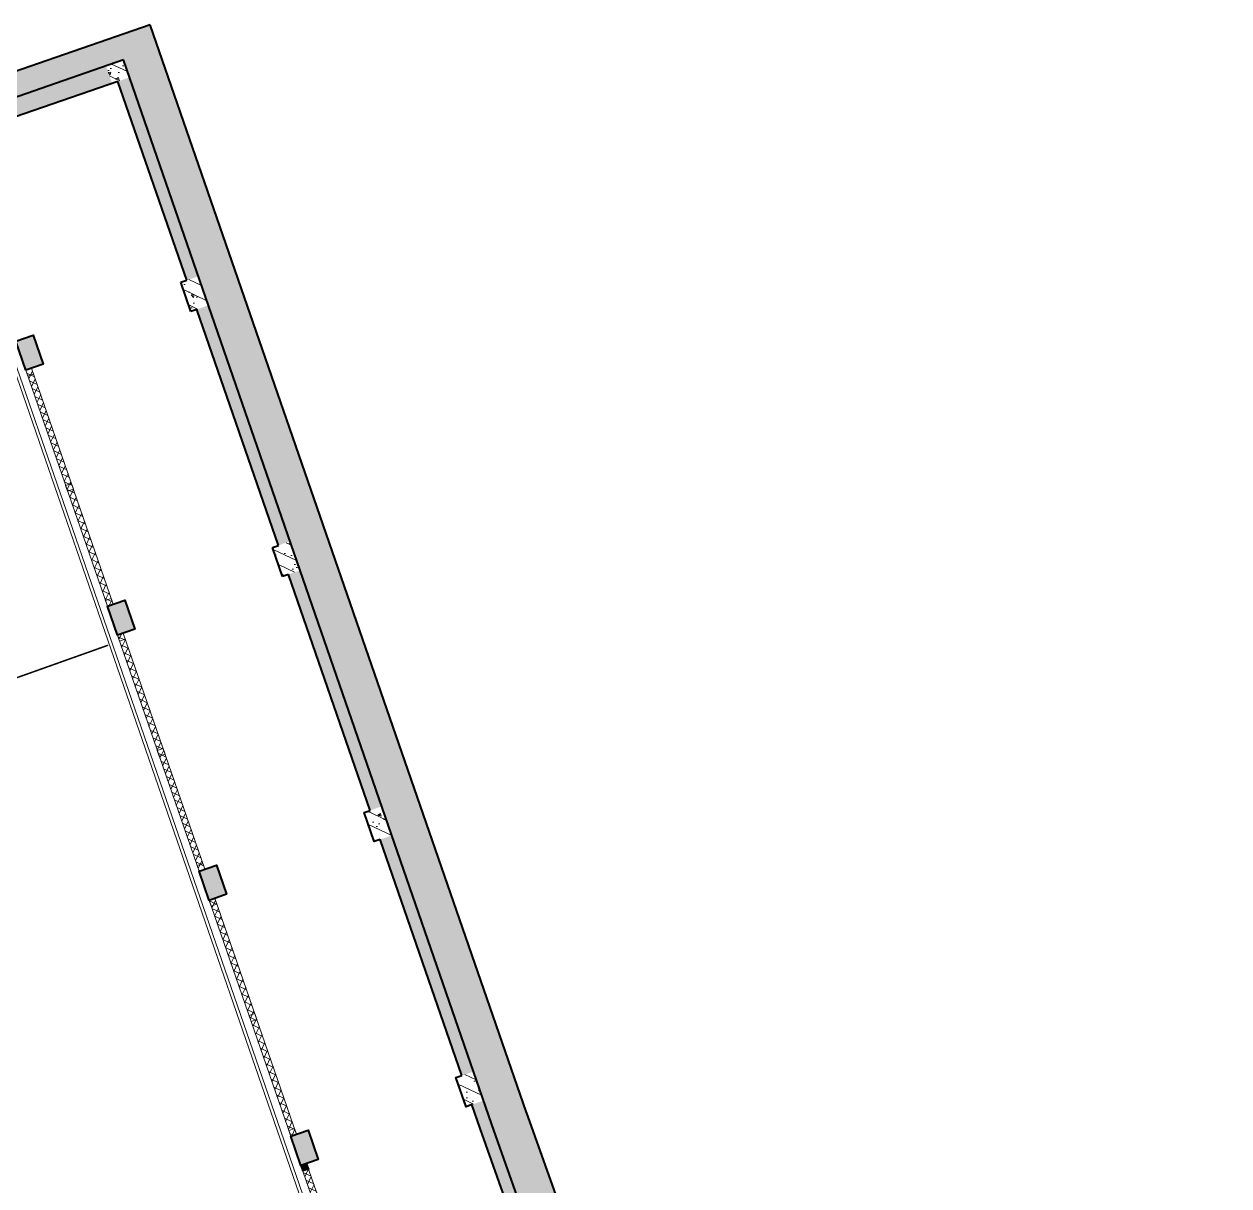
# Model space of a CAD drawing. Header units: millimetres. Extents: x 395197 to 699875, y 745 to 708816.
# Drawn here: x 474114 to 513286, y 365919 to 403701 of the extents above; entities that cross this region are included whole.
import ezdxf

# ---------------------------------------------------------------- set-up
doc = ezdxf.new("R2010")
doc.units = ezdxf.units.MM
doc.linetypes.add('DASH', pattern=[0.35, 0.25, -0.1])
doc.linetypes.add('DIVIDE', pattern=[31.75, 12.7, -6.35, 0, -6.35, 0, -6.35])
for name, color, linetype, lineweight in [('COLUMN', 9, 'Continuous', 13), ('WALL', 6, 'Continuous', 20), ('地墙', 4, 'Continuous', 40), ('填充', 252, 'Continuous', 9), ('柱子装修层', 9, 'Continuous', 9)]:
    doc.layers.add(name, color=color, linetype=linetype, lineweight=lineweight)
doc.layers.add('挡烟', color=5, linetype='DIVIDE')
doc.layers.add('柱', color=9, linetype='Continuous')
pattern_1 = [(154.58904, (500123.8, 335762.74), (-160.9155, -338.72), []), (159.589, (500123.8, 335762.7), (-272.035, 1045.178), [112.5, -1237.5]), (104.589, (500123.8, 335762.7), (-993.206, -574.364), [90, -990]), (210.0404, (500101.1, 335849.8), (-1265.24, 470.815), [95.61, -1051.713]), (155.7732, (499841.2, 335662.2), (-302.815, 1591.447), [168.75, -1856.25]), (206.2246, (499816, 335794.8), (-1846.655, 830.958), [143.415, -1577.57]), (100.7732, (499841.2, 335662.2), (-1846.655, 830.957), [135, -1485]), (130.589, (499861.5, 335828.6), (268.785, 1046.018), [112.5, -1237.5]), (75.589, (499861.5, 335828.6), (-1147.134, -20.834), [90, -990]), (181.0404, (499883.9, 335915.8), (-878.348, 1025.185), [95.61, -1051.713]), (147.08904, (500123.8, 335762.74), (-476.555, -150.2306), [0, -978, 0, -1005, 0, -993.75]), (117.08904, (500123.8, 335762.74), (-689.6752, 173.4128), [0, -573, 0, -955.5, 0, -378.75]), (77.08904, (500235.94, 335447.6), (-236.589, 765.7315), [0, -375, 0, -1170, 0, -1552.5]), (67.089, (500286.2, 335306.3), (-434.755, 773.805), [0, -487.5, 0, -777, 0, -1102.5])]
pattern_2 = [(154.58894, (132241, 225374.76), (-81.74536, -172.0696), []), (244.58894, (132241, 225374.76), (172.0696, -81.74536), [])]

# ---------------------------------------------------------------- blocks, each defined once
blk = doc.blocks.new('_FZHK')
blk.add_lwpolyline([(-0.5, -0.5), (0.5, -0.5), (0.5, 0.5), (-0.5, 0.5)], close=True)

msp = doc.modelspace()

# ---------------------------------------------------------------- hatches: boundary and pattern name
at = {"layer": '填充'}
h = msp.add_hatch(dxfattribs=at)
h.set_pattern_fill('钢筋混凝土', color=252, scale=150, angle=109.699, style=0)
h.set_pattern_definition([(154.58894, (692789.2, 369692.2), (-160.9161, -338.71967), []), (159.58894, (692789.2, 369692.2), (-272.033, 1045.1785), [112.5, -1237.5]), (104.58894, (692789.2, 369692.2), (-993.2067, -574.362), [90, -990]), (210.04034, (692766.5, 369779.3), (-1265.2394, 470.8176), [95.6103, -1051.713]), (155.77314, (692506.6, 369591.6), (-302.8116, 1591.4475), [168.75, -1856.25]), (206.2245, (692481.3, 369724.2), (-1846.653, 830.962), [143.415, -1577.57]), (100.7731, (692506.6, 369591.6), (-1846.654, 830.96), [135, -1485]), (130.58894, (692526.9, 369758.1), (268.787, 1046.018), [112.5, -1237.5]), (75.58894, (692526.9, 369758.1), (-1147.1343, -20.832), [90, -990]), (181.04034, (692549.3, 369845.3), (-878.3464, 1025.1866), [95.6103, -1051.713]), (147.08894, (692789.2, 369692.2), (-476.5553, -150.2297), [0, -978, 0, -1005, 0, -993.75]), (117.08894, (692789.2, 369692.2), (-689.6749, 173.4141), [0, -573, 0, -955.5, 0, -378.75]), (77.08894, (692901.36, 369377.07), (-236.5875, 765.7319), [0, -375, 0, -1170, 0, -1552.5]), (67.08894, (692951.65, 369235.75), (-434.7536, 773.8057), [0, -487.5, 0, -777, 0, -1102.5])])
h.paths.add_polyline_path([(491387, 360909), (491764, 361043), (489319, 367916), (489050, 368691), (488672, 368561), (488941, 367783)])
h.paths.add_polyline_path([(488345, 369506), (488723, 369636), (486068, 377315), (485690, 377184)])
h.paths.add_polyline_path([(483086, 385934), (482708, 385804), (485363, 378129), (485741, 378260)])
h.paths.add_polyline_path([(480105, 394554), (479727, 394423), (482382, 386749), (482760, 386880)])
h.paths.add_polyline_path([(477542, 401966), (477164, 401836), (479400, 395368), (479778, 395499)])
h.paths.add_polyline_path([(476975, 401770), (476778, 402337), (471959, 400670), (472155, 400103)])
h.paths.add_polyline_path([(471586, 399913), (472116, 400215), (470309, 405441), (469742, 405245)])
h = msp.add_hatch(dxfattribs=at)
h.set_pattern_fill('钢筋混凝土', color=252, scale=150, angle=109.699, style=0)
h.set_pattern_definition(pattern_1)
h.paths.add_polyline_path([(490451, 368313), (478218, 403682), (471697, 401426), (471826, 401054), (471826, 401054), (471959, 400670), (477345, 402533), (477542, 401966), (488723, 369636), (488723, 369636), (489050, 368691), (489319, 367916), (491764, 361043), (491764, 361043), (492099, 360101), (494822, 352451), (494822, 352451), (495157, 351509), (500521, 336435), (500521, 336435), (500857, 335493), (503371, 328427), (503371, 328427), (503707, 327485), (506221, 320419), (506221, 320419), (506556, 319477), (506556, 319477), (511887, 304497), (511322, 304296), (499734, 300172), (499734, 300172), (499168, 299971), (493186, 297842), (493454, 297088), (513286, 304146)])
h = msp.add_hatch(dxfattribs=at)
h.set_pattern_fill('钢筋混凝土', color=252, scale=150, angle=109.699, style=0)
h.set_pattern_definition(pattern_1)
h.paths.add_polyline_path([(476975, 401770), (476778, 402337), (477345, 402533), (477542, 401966)])
h = msp.add_hatch(dxfattribs=at)
h.set_pattern_fill('钢筋混凝土', color=252, scale=150, angle=109.699, style=0)
h.set_pattern_definition(pattern_1)
h.paths.add_polyline_path([(479538, 394358), (479211, 395303), (479778, 395499), (480105, 394554)])
for points in [[(474409, 393585), (473842, 393389), (474169, 392444), (474736, 392640)], [(477390, 384966), (476823, 384770), (477150, 383825), (477717, 384021)], [(480371, 376346), (479804, 376150), (480131, 375205), (480698, 375401)], [(483352, 367727), (482785, 367531), (483112, 366586), (483679, 366782)], [(483352, 367727), (482785, 367531), (483112, 366586), (483679, 366782)]]:
    msp.add_hatch(color=252, dxfattribs=at).paths.add_polyline_path(points)
at = {"layer": '填充', "extrusion": (9.535e-06, -2.67938e-05, 1)}
h = msp.add_hatch(dxfattribs=at)
h.set_pattern_fill('ANSI37', color=252, scale=120, angle=109.699, style=0)
h.set_pattern_definition(pattern_2)
h.paths.add_polyline_path([(476823, 384770), (477012, 384835), (474358, 392509), (474169, 392444)])
h.paths.add_polyline_path([(479804, 376150), (479993, 376216), (477339, 383890), (477150, 383825)])
at = {"layer": '填充'}
h = msp.add_hatch(dxfattribs=at)
h.set_pattern_fill('钢筋混凝土', color=252, scale=150, angle=109.699, style=0)
h.set_pattern_definition(pattern_1)
h.paths.add_polyline_path([(482519, 385738), (482192, 386683), (482760, 386880), (483086, 385934)])
h = msp.add_hatch(dxfattribs=at)
h.set_pattern_fill('钢筋混凝土', color=252, scale=150, angle=109.699, style=0)
h.set_pattern_definition(pattern_1)
h.paths.add_polyline_path([(485500, 377119), (485173, 378064), (485740, 378260), (486067, 377315)])
at = {"layer": '填充', "extrusion": (9.535e-06, -2.67938e-05, 1)}
h = msp.add_hatch(dxfattribs=at)
h.set_pattern_fill('ANSI37', color=252, scale=120, angle=109.699, style=0)
h.set_pattern_definition(pattern_2)
h.paths.add_polyline_path([(480320, 375271), (480131, 375205), (482785, 367531), (482974, 367596)])
at = {"layer": '填充'}
h = msp.add_hatch(dxfattribs=at)
h.set_pattern_fill('钢筋混凝土', color=252, scale=150, angle=109.699, style=0)
h.set_pattern_definition(pattern_1)
h.paths.add_polyline_path([(488483, 368495), (488156, 369440), (488723, 369636), (489050, 368691)])
at = {"layer": '填充', "extrusion": (9.535e-06, -2.67938e-05, 1)}
h = msp.add_hatch(dxfattribs=at)
h.set_pattern_fill('ANSI37', color=252, scale=120, angle=109.699, style=0)
h.set_pattern_definition(pattern_2)
h.paths.add_polyline_path([(483301, 366652), (483112, 366586), (485949, 358443), (486138, 358509)])
at = {"layer": '柱'}
msp.add_hatch(color=252, dxfattribs=at).paths.add_polyline_path([(483179, 366397), (483112, 366586), (483300, 366653), (483367, 366464)])

# ---------------------------------------------------------------- linework, layer by layer
at = {"layer": 'WALL', "extrusion": (9.535e-06, -2.67938e-05, 1)}
for points, elevation in [([(477012, 384835), (474358, 392509)], -6), ([(476823, 384770), (474169, 392444)], -6), ([(479993, 376216), (477339, 383890)], -6), ([(482785, 367531), (477150, 383825)], -6), ([(482974, 367596), (480320, 375271)], -6), ([(483301, 366652), (486138, 358509)], -5), ([(483112, 366586), (485949, 358443)], -5)]:
    msp.add_lwpolyline(points, dxfattribs=dict(at, elevation=elevation))
at = {"layer": '地墙', "ltscale": 5}
for p, q in [((478218, 403682, 0), (471697, 401426, 0)), ((490453, 368308, 0), (478218, 403682, 0)), ((477345, 402533, 0), (471959, 400670, 0)), ((489319, 367916, 0), (477345, 402533, 0)), ((477164, 401836, 0), (471588, 399907, 0)), ((479400, 395368, 0), (477164, 401836, 0)), ((479211, 395303, 0), (479400, 395368, 0)), ((479538, 394358, 0), (479211, 395303, 0)), ((479727, 394423, 0), (479538, 394358, 0)), ((482382, 386749, 0), (479727, 394423, 0)), ((482192, 386683, 0), (482382, 386749, 0)), ((482519, 385738, 0), (482192, 386683, 0)), ((482708, 385804, 0), (482519, 385738, 0)), ((485363, 378129, 0), (482708, 385804, 0)), ((488345, 369506, 0), (485690, 377184, 0)), ((488941, 367782, 0), (488672, 368561, 0)), ((513286, 304146, 0), (490449, 368318, 0)), ((511887, 304497, 0), (489319, 367916, 0)), ((491387, 360909, 0), (488941, 367784, 0))]:
    msp.add_line(p, q, dxfattribs=at)
at = {"layer": '地墙', "ltscale": 5, "elevation": 0}
for points in [[(474169, 392444), (473842, 393389), (474409, 393585), (474736, 392640)], [(477150, 383825), (476823, 384770), (477390, 384966), (477717, 384021)], [(480131, 375205), (479804, 376150), (480371, 376346), (480698, 375401)], [(483112, 366586), (482785, 367531), (483352, 367727), (483679, 366782)]]:
    msp.add_lwpolyline(points, close=True, dxfattribs=at)
for points in [[(485690, 377184), (485500, 377119), (485173, 378064), (485363, 378129)], [(488672, 368561), (488483, 368495), (488156, 369440), (488345, 369506)]]:
    msp.add_lwpolyline(points, dxfattribs=at)
at = {"layer": '填充', "linetype": 'ByBlock', "extrusion": (9.535e-06, -2.67938e-05, 1)}
for points, elevation in [([(474358, 392509), (474169, 392444)], -6), ([(477012, 384835), (476823, 384770)], -6), ([(477339, 383890), (477150, 383825)], -6), ([(477404, 383701), (477215, 383636)], -5), ([(479993, 376216), (479804, 376150)], -6), ([(480320, 375271), (480131, 375205)], -6), ([(482974, 367596), (482785, 367531)], -6), ([(483301, 366652), (483112, 366586)], -5)]:
    msp.add_lwpolyline(points, dxfattribs=dict(at, elevation=elevation))
at = {"layer": '挡烟', "linetype": 'DASH', "const_width": 50, "elevation": 0}
msp.add_lwpolyline([(476847, 383502), (442024, 371109)], dxfattribs=at)
at = {"layer": '柱', "color": 0, "elevation": -94}
msp.add_lwpolyline([(483179, 366397), (483112, 366586), (483300, 366653), (483367, 366464)], close=True, dxfattribs=at)
msp.add_lwpolyline([(483179, 366397), (483112, 366586), (483300, 366653), (483367, 366464)], close=True, dxfattribs=at)
at = {"layer": '柱子装修层'}
for p, q in [((485601, 358319, 0), (471257, 399793, 0)), ((485695, 358353, 0), (471351, 399825, 0))]:
    msp.add_line(p, q, dxfattribs=at)

# ---------------------------------------------------------------- block references
at = {"layer": 'COLUMN', "linetype": 'ByBlock', "xscale": 199.9999999974324, "yscale": 199.9998667341929, "zscale": 199.9998667341928, "rotation": 109.0776883608444}
for p in [(474296, 392382, 34), (475592, 388636, 32), (476885, 384897, 32), (477277, 383763, 33), (478573, 380017, 32), (479866, 376278, 64), (480258, 375143, 32), (481554, 371397, 32), (482847, 367658, 32)]:
    msp.add_blockref('_FZHK', p, dxfattribs=at)

doc.saveas('drawing.dxf')
